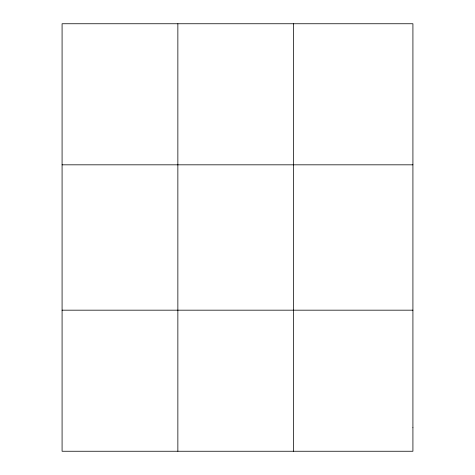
<?xml version="1.0" encoding="UTF-8"?>
<svg xmlns="http://www.w3.org/2000/svg" width="475" height="475" viewBox="0 0 475 475"><rect width="100%" height="100%" fill="white"/><g stroke="black" fill="none" stroke-linecap="round" stroke-linejoin="round"><path stroke-width="0.71" d="M177.858 451.25L177.858 23.75M293.633 451.25L293.633 23.75M62.083 164.825L412.918 164.825M62.083 310.175L412.918 310.175M412.918 427.738L412.918 451.25L62.083 451.25L62.083 23.75L412.918 23.75L412.918 427.738"/></g></svg>
